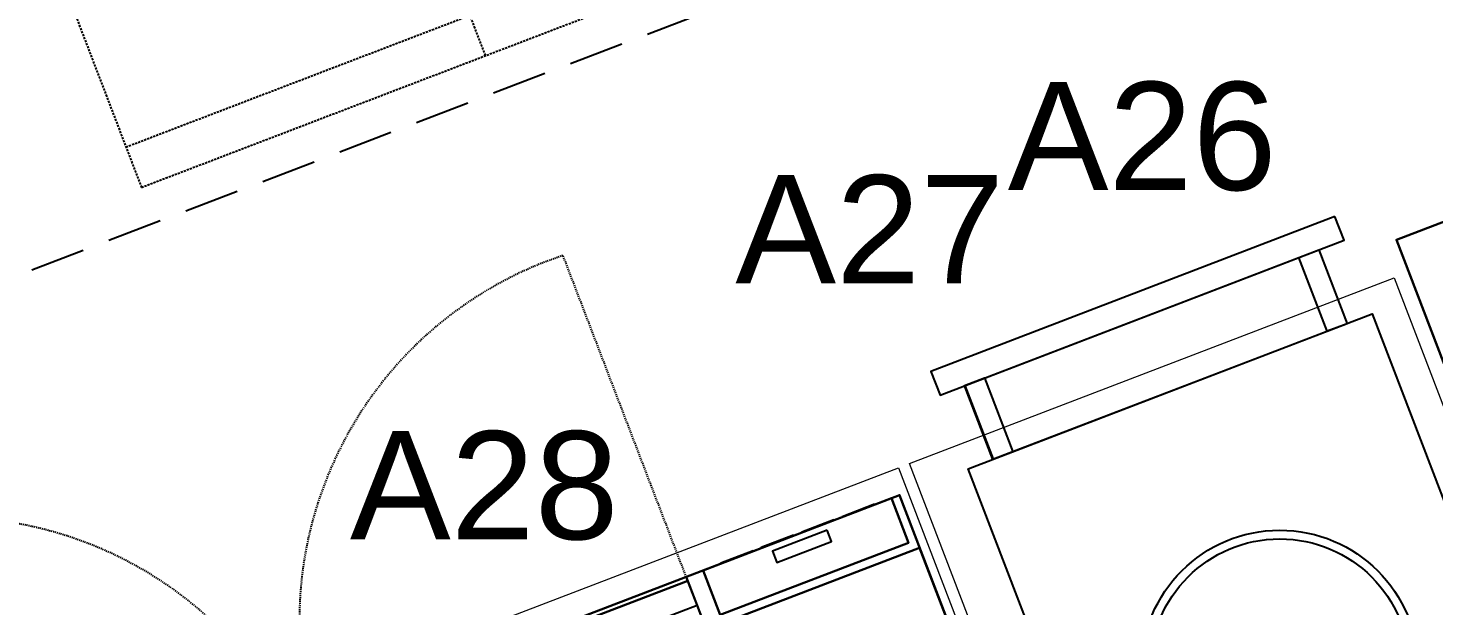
# Model space of a CAD drawing. Header units: millimetres. Extents: x 8159 to 14952, y 6817 to 11888.
# Drawn here: x 9518.9 to 9681.4, y 8529.2 to 8596 of the extents above; entities that cross this region are included whole.
import ezdxf
from ezdxf.enums import TextEntityAlignment as Align

# ---------------------------------------------------------------- set-up
doc = ezdxf.new("R2010")
doc.units = ezdxf.units.MM
doc.header["$LTSCALE"] = 5
for name, pattern in [('DASHED', [19.05, 12.7, -6.35]), ('NASCOSTA', [0.375, 0.25, -0.125]), ('TRATTEGGIATA', [0.75, 0.5, -0.25])]:
    doc.linetypes.add(name, pattern=pattern)
for name, color, linetype in [('200-EquipBlack-3d', 250, 'Continuous'), ('200-EquipBorder-2d', 9, 'Continuous'), ('200-EquipDoors-2d', 252, 'Continuous'), ('200-EquipID-2d', 7, 'Continuous'), ('200-EquipInternal-2d', 252, 'Continuous'), ('200-EquipRemBorder-3d', 7, 'Continuous'), ('200-EquipSteel-3d', 9, 'Continuous'), ('ELECTRICAL', 1, 'Continuous')]:
    doc.layers.add(name, color=color, linetype=linetype)
doc.layers.add('200-InsPoint-3D', color=3, linetype='Continuous', plot=False)
for name, color, linetype, lineweight in [('3-YANGIN-DOLABI', 7, 'Continuous', 0), ('anted', 10, 'Continuous', 0), ('FIBROBETON', 1, 'Continuous', 18), ('YAZI', 250, 'Continuous', 30)]:
    doc.layers.add(name, color=color, linetype=linetype, lineweight=lineweight)
doc.styles.add('Arial', font='arial.ttf')
doc.styles.add('ROMANS', font='micross.ttf')

# ---------------------------------------------------------------- blocks, each defined once
blk = doc.blocks.new('A$C23C11219')
at = {"layer": 'FIBROBETON'}
blk.add_lwpolyline([(4170.99, 707.81), (4330.65, -537.53, 0.079118), (6057.44, 175.69), (5734.15, 708.99, 0.288304), (5090.27, 1000.53, -0.032207)], format="xyb", close=True, dxfattribs=at)
blk = doc.blocks.new('Sobstitute')
at = {"layer": '200-EquipBorder-2d', "color": 4}
blk.add_lwpolyline([(0, -1), (1, -1), (1, 0), (0, 0)], close=True, dxfattribs=at)
at = {"layer": '200-InsPoint-3D'}
for p in [(0, 0), (1, 0), (0, -1), (1, -1)]:
    blk.add_point(p, dxfattribs=at)
at = {"layer": '200-EquipSteel-3d'}
mesh = blk.add_polyface(dxfattribs=at)
corners = [(0, -1), (1, -1), (1, 0), (0, 0), (0, -1, 1), (1, -1, 1), (1, 0, 1), (0, 0, 1)]
mesh.append_faces([[corners[k] for k in face] for face in [(0, 3, 2, 1), (4, 5, 6, 7), (0, 1, 5, 4), (3, 7, 6, 2), (0, 4, 7, 3), (1, 2, 6, 5)]])
blk = doc.blocks.new('attrib')
at = {"layer": '200-EquipID-2d', "style": 'Arial'}
blk.add_attdef('POS', text='', height=2.5, dxfattribs=at).set_placement((0, 0, -1), align=Align.MIDDLE)
at = {"layer": '200-EquipID-2d', "style": 'ROMANS', "flags": 1}
for tag, p in [('ZONA', (0, -4.905, -2)), ('EQUIPMENTDATA', (0, -7.89, -2)), ('LONGDESCR', (0, -11.302, -2)), ('EQUIPMENTCONN', (0, -14.714, -2)), ('ACCESSORYDATA', (0, -18.552, -2)), ('ACCESSORYCONN', (0, -21.857, -2))]:
    blk.add_attdef(tag, text='', height=2.5, dxfattribs=at).set_placement(p, align=Align.CENTER)
blk = doc.blocks.new('HB4P')
at = {"layer": '200-EquipBlack-3d'}
blk.add_3dface([(92.6, -692.1, 789.3), (160.1, -692.1, 789.3), (160.1, -678, 803.4), (92.6, -678, 803.4)], dxfattribs=at)
at = {"layer": '200-EquipBorder-2d'}
blk.add_lwpolyline([(0, -700), (2201, -700), (2201, 0), (0, 0)], close=True, dxfattribs=at)
at = {"layer": '200-EquipInternal-2d', "linetype": 'NASCOSTA'}
blk.add_line((264, -700), (264, -1098), dxfattribs=at)
for centre, start, end in [((283.9, -653.2), 267.4435, 353.9694), ((1194.1, -653.2), 186.0306, 272.5565)]:
    blk.add_arc(centre, 445.2, start, end, dxfattribs=at)
at = {"layer": '200-EquipRemBorder-3d', "extrusion": (1, 0, 0), "elevation": 264}
blk.add_lwpolyline([(-700, 780), (-700, 230), (-645, 230), (-645, 835), (-665, 835), (-665, 780)], close=True, dxfattribs=at)
at = {"layer": '200-EquipSteel-3d', "extrusion": (0, -1, 0), "elevation": 700.5}
for points in [[(30.9, 547.8), (70.9, 547.8), (70.9, 557.8), (30.9, 557.8)], [(30.9, 572.8), (70.9, 572.8), (70.9, 582.8), (30.9, 582.8)], [(30.9, 597.8), (70.9, 597.8), (70.9, 607.8), (30.9, 607.8)], [(30.9, 622.8), (70.9, 622.8), (70.9, 632.8), (30.9, 632.8)], [(30.9, 647.8), (70.9, 647.8), (70.9, 657.8), (30.9, 657.8)], [(30.9, 672.8), (70.9, 672.8), (70.9, 682.8), (30.9, 682.8)], [(30.9, 697.8), (70.9, 697.8), (70.9, 707.8), (30.9, 707.8)], [(30.9, 722.8), (70.9, 722.8), (70.9, 732.8), (30.9, 732.8)], [(30.9, 747.8), (70.9, 747.8), (70.9, 757.8), (30.9, 757.8)], [(30.9, 247.7), (70.9, 247.7), (70.9, 257.7), (30.9, 257.7)], [(30.9, 322.7), (70.9, 322.7), (70.9, 332.7), (30.9, 332.7)], [(30.9, 272.7), (70.9, 272.7), (70.9, 282.7), (30.9, 282.7)], [(30.9, 297.7), (70.9, 297.7), (70.9, 307.7), (30.9, 307.7)], [(30.9, 347.7), (70.9, 347.7), (70.9, 357.7), (30.9, 357.7)], [(30.9, 372.7), (70.9, 372.7), (70.9, 382.7), (30.9, 382.7)], [(30.9, 447.7), (70.9, 447.7), (70.9, 457.7), (30.9, 457.7)], [(30.9, 422.7), (70.9, 422.7), (70.9, 432.7), (30.9, 432.7)], [(30.9, 397.7), (70.9, 397.7), (70.9, 407.7), (30.9, 407.7)], [(80.9, 547.8), (120.9, 547.8), (120.9, 557.8), (80.9, 557.8)], [(80.9, 572.8), (120.9, 572.8), (120.9, 582.8), (80.9, 582.8)], [(80.9, 597.8), (120.9, 597.8), (120.9, 607.8), (80.9, 607.8)], [(80.9, 622.8), (120.9, 622.8), (120.9, 632.8), (80.9, 632.8)], [(80.9, 647.8), (120.9, 647.8), (120.9, 657.8), (80.9, 657.8)], [(80.9, 672.8), (120.9, 672.8), (120.9, 682.8), (80.9, 682.8)], [(80.9, 697.8), (120.9, 697.8), (120.9, 707.8), (80.9, 707.8)], [(80.9, 722.8), (120.9, 722.8), (120.9, 732.8), (80.9, 732.8)], [(80.9, 747.8), (120.9, 747.8), (120.9, 757.8), (80.9, 757.8)], [(80.9, 247.7), (120.9, 247.7), (120.9, 257.7), (80.9, 257.7)], [(80.9, 322.7), (120.9, 322.7), (120.9, 332.7), (80.9, 332.7)], [(80.9, 272.7), (120.9, 272.7), (120.9, 282.7), (80.9, 282.7)], [(80.9, 297.7), (120.9, 297.7), (120.9, 307.7), (80.9, 307.7)], [(80.9, 347.7), (120.9, 347.7), (120.9, 357.7), (80.9, 357.7)], [(80.9, 372.7), (120.9, 372.7), (120.9, 382.7), (80.9, 382.7)], [(80.9, 447.7), (120.9, 447.7), (120.9, 457.7), (80.9, 457.7)], [(80.9, 422.7), (120.9, 422.7), (120.9, 432.7), (80.9, 432.7)], [(80.9, 397.7), (120.9, 397.7), (120.9, 407.7), (80.9, 407.7)], [(130.9, 547.8), (170.9, 547.8), (170.9, 557.8), (130.9, 557.8)], [(130.9, 572.8), (170.9, 572.8), (170.9, 582.8), (130.9, 582.8)], [(130.9, 597.8), (170.9, 597.8), (170.9, 607.8), (130.9, 607.8)], [(130.9, 622.8), (170.9, 622.8), (170.9, 632.8), (130.9, 632.8)], [(130.9, 647.8), (170.9, 647.8), (170.9, 657.8), (130.9, 657.8)], [(130.9, 672.8), (170.9, 672.8), (170.9, 682.8), (130.9, 682.8)], [(130.9, 697.8), (170.9, 697.8), (170.9, 707.8), (130.9, 707.8)], [(130.9, 722.8), (170.9, 722.8), (170.9, 732.8), (130.9, 732.8)], [(130.9, 747.8), (170.9, 747.8), (170.9, 757.8), (130.9, 757.8)], [(130.9, 247.7), (170.9, 247.7), (170.9, 257.7), (130.9, 257.7)], [(130.9, 272.7), (170.9, 272.7), (170.9, 282.7), (130.9, 282.7)], [(130.9, 297.7), (170.9, 297.7), (170.9, 307.7), (130.9, 307.7)], [(130.9, 322.7), (170.9, 322.7), (170.9, 332.7), (130.9, 332.7)], [(130.9, 347.7), (170.9, 347.7), (170.9, 357.7), (130.9, 357.7)], [(130.9, 372.7), (170.9, 372.7), (170.9, 382.7), (130.9, 382.7)], [(130.9, 447.7), (170.9, 447.7), (170.9, 457.7), (130.9, 457.7)], [(130.9, 397.7), (170.9, 397.7), (170.9, 407.7), (130.9, 407.7)], [(130.9, 422.7), (170.9, 422.7), (170.9, 432.7), (130.9, 432.7)], [(180.9, 547.8), (220.9, 547.8), (220.9, 557.8), (180.9, 557.8)], [(180.9, 572.8), (220.9, 572.8), (220.9, 582.8), (180.9, 582.8)], [(180.9, 597.8), (220.9, 597.8), (220.9, 607.8), (180.9, 607.8)], [(180.9, 622.8), (220.9, 622.8), (220.9, 632.8), (180.9, 632.8)], [(180.9, 647.8), (220.9, 647.8), (220.9, 657.8), (180.9, 657.8)], [(180.9, 672.8), (220.9, 672.8), (220.9, 682.8), (180.9, 682.8)], [(180.9, 697.8), (220.9, 697.8), (220.9, 707.8), (180.9, 707.8)], [(180.9, 722.8), (220.9, 722.8), (220.9, 732.8), (180.9, 732.8)], [(180.9, 747.8), (220.9, 747.8), (220.9, 757.8), (180.9, 757.8)], [(180.9, 247.7), (220.9, 247.7), (220.9, 257.7), (180.9, 257.7)], [(180.9, 322.7), (220.9, 322.7), (220.9, 332.7), (180.9, 332.7)], [(180.9, 272.7), (220.9, 272.7), (220.9, 282.7), (180.9, 282.7)], [(180.9, 297.7), (220.9, 297.7), (220.9, 307.7), (180.9, 307.7)], [(180.9, 347.7), (220.9, 347.7), (220.9, 357.7), (180.9, 357.7)], [(180.9, 372.7), (220.9, 372.7), (220.9, 382.7), (180.9, 382.7)], [(180.9, 447.7), (220.9, 447.7), (220.9, 457.7), (180.9, 457.7)], [(180.9, 422.7), (220.9, 422.7), (220.9, 432.7), (180.9, 432.7)], [(180.9, 397.7), (220.9, 397.7), (220.9, 407.7), (180.9, 407.7)]]:
    blk.add_lwpolyline(points, close=True, dxfattribs=at)
at = {"layer": '200-EquipSteel-3d', "invisible_edges": 15}
for points in [[(264, -700, 780), (264, -700, 230), (264, -645, 230), (264, -645, 780)], [(264, -645, 835), (264, -665, 835), (264, -665, 780), (264, -645, 780)]]:
    blk.add_3dface(points, dxfattribs=at)
at = {"layer": '200-EquipSteel-3d'}
for points in [[(264, -695, 835), (729, -695, 835), (729, -665, 835), (264, -665, 835)], [(264, -695, 805), (729, -695, 805), (729, -695, 835), (264, -695, 835)]]:
    blk.add_3dface(points, dxfattribs=at)
at = {"layer": '200-InsPoint-3D'}
blk.add_point((0, -700), dxfattribs=at)
blk.add_attdef('DISTANG', (0, 0), '', height=1, dxfattribs=at)
at = {"layer": '200-EquipSteel-3d'}
mesh = blk.add_polymesh((6, 3), dxfattribs=at)
for k, corner in enumerate([(2201, -635, 850), (2201, -635, 200), (2201, -635, 200), (0, -635, 850), (0, -635, 200), (0, -635, 200), (0, 0, 850), (0, 0, 200), (0, -635, 200), (2201, 0, 850), (2201, 0, 200), (2201, -635, 200), (2201, 0, 850), (2201, 0, 850), (2201, -635, 850), (0, 0, 850), (0, 0, 850), (0, -635, 850)]):
    mesh.set_mesh_vertex(divmod(k, 3), corner)
mesh = blk.add_polymesh((6, 3), dxfattribs=at)
for k, corner in enumerate([(2201, -700, 900), (2201, -700, 850), (2201, -700, 850), (0, -700, 900), (0, -700, 850), (0, -700, 850), (0, 0, 900), (0, 0, 850), (0, -700, 850), (2201, 0, 900), (2201, 0, 850), (2201, -700, 850), (2201, 0, 900), (2201, 0, 900), (2201, -700, 900), (0, 0, 900), (0, 0, 900), (0, -700, 900)]):
    mesh.set_mesh_vertex(divmod(k, 3), corner)
mesh = blk.add_polymesh((6, 3), dxfattribs=at)
for k, corner in enumerate([(243, -700, 780), (243, -700, 230), (243, -700, 230), (10, -700, 780), (10, -700, 230), (10, -700, 230), (10, -645, 835), (10, -645, 230), (10, -700, 230), (243, -645, 835), (243, -645, 230), (243, -700, 230), (243, -645, 835), (243, -645, 835), (243, -700, 780), (10, -645, 835), (10, -645, 835), (10, -700, 780)]):
    mesh.set_mesh_vertex(divmod(k, 3), corner)
blk = doc.blocks.new('E7BAPP00RH')
at = {"layer": '200-EquipDoors-2d', "linetype": 'TRATTEGGIATA'}
for p, q in [((3, -730), (3, -1081)), ((428.5, -774.6), (428.5, -1081)), ((3, -1031), (1276, -1031)), ((3, -1081), (1276, -1081))]:
    blk.add_line(p, q, dxfattribs=at)

msp = doc.modelspace()

# ---------------------------------------------------------------- linework, layer by layer
at = {"layer": '200-EquipBorder-2d', "linetype": 'DASHED', "ltscale": 0.1, "elevation": 130.2}
msp.add_lwpolyline([(9257.39, 8596.26), (10060.52, 8903.81), (10103.43, 8791.75), (9300.31, 8484.19)], close=True, dxfattribs=at)
at = {"layer": '200-EquipBorder-2d', "elevation": 129.47}
for points in [[(9816.64, 8542.59), (9704.58, 8499.65), (9677.03, 8571.55), (9789.09, 8614.49)], [(9669.93, 8574.24), (9623.24, 8556.35), (9624.29, 8553.62), (9670.98, 8571.51)], [(9671.34, 8561.87), (9630.46, 8546.21), (9627.19, 8554.74), (9668.07, 8570.4)], [(9671.34, 8561.87), (9669.04, 8560.99), (9665.77, 8569.52), (9668.07, 8570.4)], [(9699.29, 8497.62), (9652.6, 8479.73), (9627.55, 8545.09), (9674.24, 8562.99)], [(9632.69, 8547.06), (9630.38, 8546.18), (9627.11, 8554.71), (9629.42, 8555.59)]]:
    msp.add_lwpolyline(points, close=True, dxfattribs=at)
at = {"layer": '200-EquipBorder-2d'}
for radius in [16, 15]:
    msp.add_circle((9663.55, 8521.99, 129.47), radius, dxfattribs=at)
at = {"layer": 'anted', "ltscale": 3, "extrusion": (0, 0.010673, 0.999943), "elevation": 217.92}
msp.add_lwpolyline([(11856.76, 9414.68), (11856.76, 7096.25), (8385.9, 7096.25), (8385.9, 9414.68)], close=True, dxfattribs=at)
msp.add_lwpolyline([(11856.76, 9414.68), (11856.76, 7096.25), (8385.9, 7096.25), (8385.9, 9414.68)], close=True, dxfattribs=at)
msp.add_lwpolyline([(11856.76, 9414.68), (11856.76, 7096.25), (8385.9, 7096.25), (8385.9, 9414.68)], close=True, dxfattribs=at)
msp.add_lwpolyline([(11856.76, 9414.68), (11856.76, 7096.25), (8385.9, 7096.25), (8385.9, 9414.68)], close=True, dxfattribs=at)
at = {"layer": 'ELECTRICAL', "lineweight": 0, "elevation": 129.47}
for points in [[(9620.75, 8545.7), (9676.78, 8567.17), (9702.9, 8499), (9646.87, 8477.53)], [(9411.52, 8465.53), (9619.49, 8545.22), (9633.09, 8509.73), (9425.12, 8430.04)]]:
    msp.add_lwpolyline(points, close=True, dxfattribs=at)
at = {"layer": 'YAZI', "linetype": 'Continuous', "ltscale": 10, "extrusion": (0, 0.010673, 0.999943), "elevation": 240.51}
for points in [[(8159.11, 9661.15), (12372.47, 9661.15), (12372.47, 6815.05), (8159.11, 6815.05)], [(8159.11, 9661.15), (12372.47, 9661.15), (12372.47, 6815.05), (8159.11, 6815.05)], [(8159.11, 9661.15), (12372.47, 9661.15), (12372.47, 6815.05), (8159.11, 6815.05)], [(8159.11, 9661.15), (12372.47, 9661.15), (12372.47, 6815.05), (8159.11, 6815.05)], [(8199.97, 9620.29), (12331.6, 9620.29), (12331.6, 6855.91), (8199.97, 6855.91)], [(8254.37, 9565.89), (12277.2, 9565.89), (12277.2, 6910.31), (8254.37, 6910.31)]]:
    msp.add_lwpolyline(points, close=True, dxfattribs=at)

# ---------------------------------------------------------------- block references
for name, p, xscale, yscale, zscale, rotation in [('E7BAPP00RH', (9493.05, 8678.47, 130.2), 0.09999999999995722, 0.09999999999990905, 0.1000000000000227, 20.95437554344856), ('HB4P', (9644.65, 8476.68, 129.47), 0.1000000000005379, 0.1000000000003638, 0.09999999999999432, 200.966525905568)]:
    msp.add_blockref(name, p, dxfattribs=dict(xscale=xscale, yscale=yscale, zscale=zscale, rotation=rotation))
at = {"layer": '200-EquipBorder-2d', "xscale": 119.9999999999993, "yscale": 77, "zscale": 85, "rotation": 200.9665259053236}
msp.add_blockref('Sobstitute', (9816.64, 8542.59, 129.47), dxfattribs=at)
at = {"layer": '200-EquipBorder-2d'}
ref = msp.add_blockref('attrib', (9648.15, 8584.87, 124.47), dxfattribs=dict(at, xscale=5, yscale=4.999999999999496, zscale=5))
ref.add_attrib('POS', 'A26', dxfattribs={"layer": '200-EquipID-2d', "color": 7, "height": 12.5, "rotation": 360, "style": 'Arial'}).set_placement((9647.65, 8583.57, 119.47), align=Align.MIDDLE)
ref = msp.add_blockref('attrib', (9616.16, 8572.88, 124.47), dxfattribs=dict(at, xscale=5, yscale=4.999999999999496, zscale=5))
ref.add_attrib('POS', 'A27', dxfattribs={"layer": '200-EquipID-2d', "color": 7, "height": 12.5, "rotation": 360, "style": 'Arial'}).set_placement((9616.16, 8572.88, 124.47), align=Align.MIDDLE)
at = {"layer": '200-EquipID-2d'}
ref = msp.add_blockref('attrib', (9571.62, 8543.2, 129.47), dxfattribs=dict(at, xscale=5, yscale=5.000000000000004, zscale=5))
ref.add_attrib('POS', 'A28', dxfattribs={"color": 7, "height": 12.5, "style": 'Arial'}).set_placement((9571.62, 8543.2, 121.97), align=Align.MIDDLE)
at = {"layer": '3-YANGIN-DOLABI', "extrusion": (0, 0.010673, 0.999943), "rotation": 183.318814803488}
msp.add_blockref('A$C23C11219', (14647.13, 8757.75, 217.92), dxfattribs=at)

doc.saveas('drawing.dxf')
